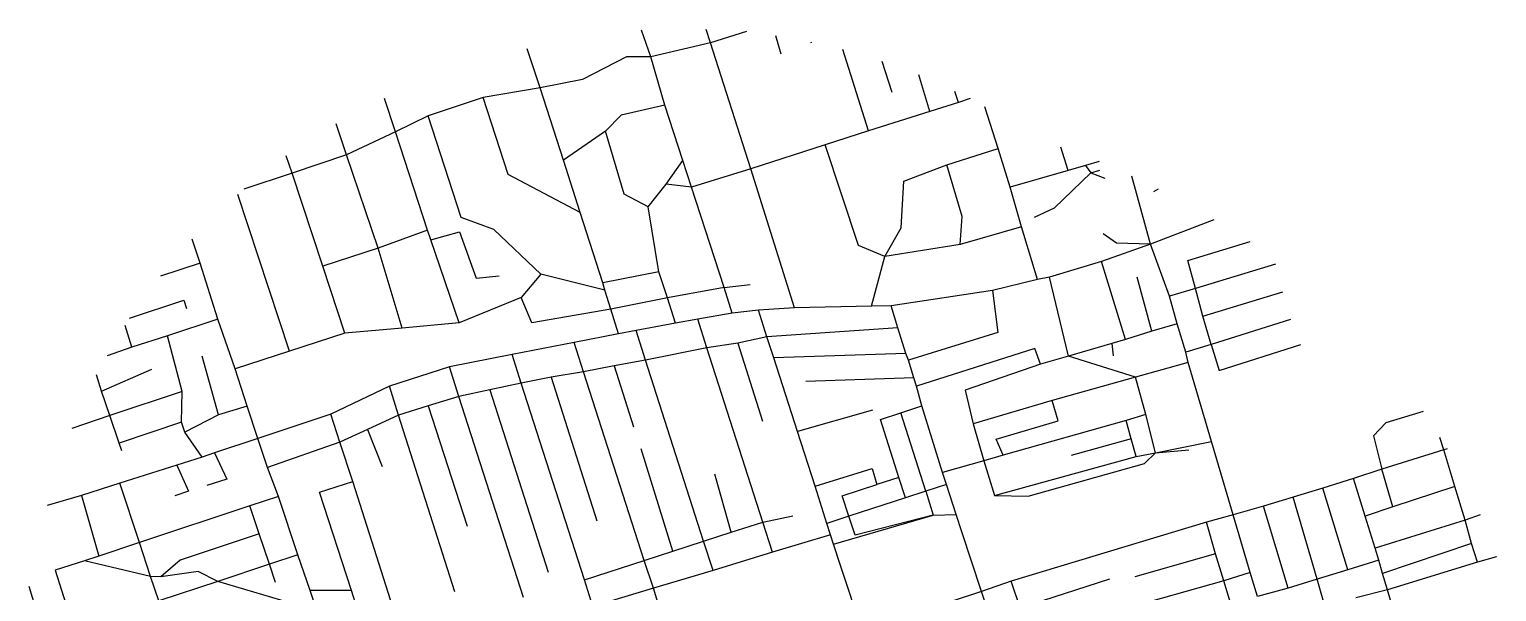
# Model space of a CAD drawing. Header units: metres. Extents: x 625217 to 627740, y 4834707 to 4837393.
# Drawn here: x 625309 to 627672, y 4836488 to 4837393 of the extents above; entities that cross this region are included whole.
import ezdxf

# ---------------------------------------------------------------- set-up
doc = ezdxf.new("R2010")
doc.units = ezdxf.units.M

msp = doc.modelspace()

# ---------------------------------------------------------------- linework, layer by layer
at = {"layer": 'ROADS'}
for points in [[(626406, 4837371.3), (626399, 4837393.2)], [(626310, 4837349), (626295.1, 4837391.7)], [(626406, 4837371.3), (626310, 4837349)], [(626464.3, 4837389.5), (626406, 4837371.3)], [(626471.2, 4837168.8), (626406, 4837371.3)], [(626519.9, 4837353.3), (626511.2, 4837382.7)], [(626567.7, 4837373.1), (626568.1, 4837371.5)], [(626131.6, 4837298.8), (626110.7, 4837361.6)], [(626310, 4837349), (626271, 4837349), (626199.9, 4837312.3), (626131.6, 4837298.8)], [(626332.6, 4837270.9), (626310, 4837349)], [(626660.6, 4837229.5), (626619.1, 4837360.5)], [(626698.9, 4837291.3), (626682.7, 4837341.2)], [(626131.6, 4837298.8), (626040, 4837283.2)], [(626169.4, 4837182.6), (626131.6, 4837298.8)], [(626759.5, 4837260.9), (626741.7, 4837320.2)], [(625898.8, 4837227.9), (625880.9, 4837281.8)], [(626040, 4837283.2), (625951.3, 4837253.9)], [(626196.1, 4837098.3), (626080.5, 4837159.4), (626040, 4837283.2)], [(626805.4, 4837275.6), (626759.5, 4837260.9)], [(626805.4, 4837275.6), (626799.7, 4837293.3)], [(626824.5, 4837281.7), (626805.4, 4837275.6)], [(625951.3, 4837253.9), (625898.8, 4837227.9)], [(626133.1, 4836998.7), (626057.2, 4837071.1), (626004.5, 4837090.4), (625951.3, 4837253.9)], [(626332.6, 4837270.9), (626262.4, 4837255.1), (626237.1, 4837229.4)], [(626361.6, 4837181.9), (626332.6, 4837270.9)], [(626759.5, 4837260.9), (626660.6, 4837229.5)], [(626869.6, 4837201.4), (626848, 4837268.3)], [(625819.9, 4837191), (625803.2, 4837241.2)], [(625898.8, 4837227.9), (625819.9, 4837191)], [(625950.5, 4837069.7), (625898.8, 4837227.9)], [(626237.1, 4837229.4), (626169.4, 4837182.6)], [(626305.7, 4837107.6), (626266.9, 4837127.7), (626237.1, 4837229.4)], [(626660.6, 4837229.5), (626590.9, 4837207)], [(626590.9, 4837207), (626471.2, 4837168.8)], [(626687.1, 4837027.3), (626644.3, 4837045.2), (626590.9, 4837207)], [(625732.3, 4837161.8), (625723, 4837189.3)], [(625819.9, 4837191), (625732.3, 4837161.8)], [(625870.9, 4837040.8), (625819.9, 4837191)], [(626196.1, 4837098.3), (626169.4, 4837182.6)], [(626334.5, 4837143.6), (626361.6, 4837181.9)], [(626375.6, 4837138.9), (626361.6, 4837181.9)], [(626786.9, 4837174.8), (626869.6, 4837201.4)], [(626888.7, 4837138.9), (626869.6, 4837201.4)], [(626982.3, 4837166), (626970.5, 4837203.2)], [(627032.3, 4837180.6), (627009.9, 4837174)], [(625732.3, 4837161.8), (625654.6, 4837136)], [(625781.8, 4837011.8), (625732.3, 4837161.8)], [(626471.2, 4837168.8), (626375.6, 4837138.9)], [(626541.5, 4836944.7), (626471.2, 4837168.8)], [(626687.1, 4837027.3), (626713.1, 4837073.6), (626717.6, 4837148.9), (626786.9, 4837174.8)], [(626808.5, 4837046.7), (626811.5, 4837091.8), (626786.9, 4837174.8)], [(626982.3, 4837166), (626888.7, 4837138.9)], [(627018.5, 4837162.3), (626959.8, 4837105.3), (626927.2, 4837090.3)], [(627009.9, 4837174), (626982.3, 4837166)], [(627009.9, 4837174), (627018.5, 4837162.3)], [(627018.5, 4837162.3), (627033.4, 4837166.5)], [(627018.5, 4837162.3), (627041.5, 4837153.7)], [(626305.7, 4837107.6), (626334.5, 4837143.6)], [(626375.6, 4837138.9), (626334.5, 4837143.6)], [(626428.4, 4836977.6), (626375.6, 4837138.9)], [(626906.9, 4837075.1), (626888.7, 4837138.9)], [(627114.7, 4837047.4), (627085, 4837156.5)], [(627120.3, 4837132.2), (627127.7, 4837136.1)], [(625728.3, 4836874.8), (625644.9, 4837127.1)], [(626232.8, 4836985.1), (626196.1, 4837098.3)], [(626322.9, 4837002.6), (626305.7, 4837107.6)], [(627216.9, 4837086.4), (627114.7, 4837047.4)], [(625950.5, 4837069.7), (625870.9, 4837040.8)], [(625955.7, 4837054), (625950.5, 4837069.7)], [(625955.7, 4837054), (626002.1, 4837067.1), (626028.9, 4836992.5), (626065.8, 4836996.3)], [(626906.9, 4837075.1), (626808.5, 4837046.7)], [(626932.7, 4836990.5), (626906.9, 4837075.1)], [(627114.7, 4837047.4), (627060.1, 4837048.8), (627038.8, 4837064.1)], [(625584, 4837016.6), (625571.6, 4837055.5)], [(625870.9, 4837040.8), (625781.8, 4837011.8)], [(625909.6, 4836911.9), (625870.9, 4837040.8)], [(626001.6, 4836920.6), (625955.7, 4837054)], [(626808.5, 4837046.7), (626687.1, 4837027.3)], [(627114.7, 4837047.4), (627036.1, 4837019.5)], [(627145.2, 4836963.5), (627114.7, 4837047.4)], [(627187.4, 4836975.7), (627174.8, 4837020.7), (627275.1, 4837051.3)], [(625584, 4837016.6), (625520.1, 4836995.8)], [(625612.5, 4836926.6), (625584, 4837016.6)], [(626665.5, 4836947.5), (626687.1, 4837027.3)], [(627036.1, 4837019.5), (626952.2, 4836994)], [(627074.5, 4836893.6), (627036.1, 4837019.5)], [(627316, 4837015), (627187.4, 4836975.7)], [(625817.5, 4836903.7), (625781.8, 4837011.8)], [(626133.1, 4836998.7), (626101.1, 4836961.6)], [(626236, 4836973.1), (626133.1, 4836998.7)], [(626322.9, 4837002.6), (626232.8, 4836985.1)], [(626337.1, 4836960.6), (626322.9, 4837002.6)], [(626952.2, 4836994), (626932.7, 4836990.5)], [(626982.8, 4836866.9), (626952.2, 4836994)], [(627117.2, 4836907), (627093.4, 4836993.9)], [(626236, 4836973.1), (626232.8, 4836985.1)], [(626245.4, 4836942.3), (626236, 4836973.1)], [(626428.4, 4836977.6), (626337.1, 4836960.6)], [(626428.4, 4836977.6), (626469.8, 4836982.3)], [(626441, 4836936), (626428.4, 4836977.6)], [(626860.6, 4836972.5), (626697.1, 4836947.9)], [(626860.6, 4836972.5), (626868.9, 4836904.7), (626724.9, 4836860.4)], [(626932.7, 4836990.5), (626860.6, 4836972.5)], [(627187.4, 4836975.7), (627145.2, 4836963.5)], [(627199.3, 4836931.3), (627187.4, 4836975.7)], [(627199.3, 4836931.3), (627328.1, 4836970.7)], [(625470.5, 4836928.2), (625557.8, 4836957.2), (625562.4, 4836943.8)], [(626101.1, 4836961.6), (626001.6, 4836920.6)], [(626245.4, 4836942.3), (626118.4, 4836920.6), (626101.1, 4836961.6)], [(626337.1, 4836960.6), (626245.4, 4836942.3)], [(626349.7, 4836919.8), (626337.1, 4836960.6)], [(626541.5, 4836944.7), (626483.4, 4836940.8)], [(626665.5, 4836947.5), (626541.5, 4836944.7)], [(626697.1, 4836947.9), (626665.5, 4836947.5)], [(626707.9, 4836912.7), (626697.1, 4836947.9)], [(627157.9, 4836919.1), (627145.2, 4836963.5)], [(625612.5, 4836926.6), (625531.5, 4836899.5)], [(625640.7, 4836846.3), (625612.5, 4836926.6)], [(626001.6, 4836920.6), (625909.6, 4836911.9)], [(626258, 4836902.7), (626245.4, 4836942.3)], [(626385.9, 4836926.4), (626349.7, 4836919.8)], [(626441, 4836936), (626385.9, 4836926.4)], [(626400.4, 4836880.2), (626385.9, 4836926.4)], [(626483.4, 4836940.8), (626441, 4836936)], [(626497, 4836898.1), (626483.4, 4836940.8)], [(627212.3, 4836885.7), (627199.3, 4836931.3)], [(627340.3, 4836925.9), (627212.3, 4836885.7)], [(625474.4, 4836881.3), (625463.4, 4836916)], [(625531.5, 4836899.5), (625474.4, 4836881.3)], [(625555.3, 4836809.7), (625531.5, 4836899.5)], [(625817.5, 4836903.7), (625728.3, 4836874.8)], [(625909.6, 4836911.9), (625817.5, 4836903.7)], [(626258, 4836902.7), (626186.8, 4836888.7)], [(626286.3, 4836908), (626258, 4836902.7)], [(626349.7, 4836919.8), (626286.3, 4836908)], [(626301.3, 4836860.2), (626286.3, 4836908)], [(626497, 4836898.1), (626450.2, 4836887.9)], [(626707.9, 4836912.7), (626497, 4836898.1)], [(626508, 4836864.2), (626497, 4836898.1)], [(626720.7, 4836871.4), (626707.9, 4836912.7)], [(627117.2, 4836907), (627074.5, 4836893.6)], [(627157.9, 4836919.1), (627117.2, 4836907)], [(627171.5, 4836873.1), (627157.9, 4836919.1)], [(625474.4, 4836881.3), (625434.6, 4836867.4)], [(625728.3, 4836874.8), (625640.7, 4836846.3)], [(626186.8, 4836888.7), (626086.5, 4836869.7)], [(626201.6, 4836841.7), (626186.8, 4836888.7)], [(626400.4, 4836880.2), (626301.3, 4836860.2)], [(626450.2, 4836887.9), (626400.4, 4836880.2)], [(626490.7, 4836599.7), (626400.4, 4836880.2)], [(626450.2, 4836887.9), (626489.9, 4836762.3)], [(626937.7, 4836853.9), (626928.6, 4836879), (626738.1, 4836818.3)], [(627052.7, 4836887.3), (626982.8, 4836866.9)], [(627074.5, 4836893.6), (627052.7, 4836887.3)], [(627052.7, 4836887.3), (627054.8, 4836867.3)], [(627212.3, 4836885.7), (627171.5, 4836873.1)], [(627175.6, 4836856.9), (627171.5, 4836873.1)], [(627212.3, 4836885.7), (627225.4, 4836843.7), (627356.8, 4836885.9)], [(625613.7, 4836772.3), (625587.3, 4836867)], [(625985.7, 4836849.6), (625889, 4836818.3)], [(626086.5, 4836869.7), (625985.7, 4836849.6)], [(626000.6, 4836801.7), (625985.7, 4836849.6)], [(626101, 4836823.1), (626086.5, 4836869.7)], [(626251.2, 4836851.4), (626201.6, 4836841.7)], [(626301.3, 4836860.2), (626251.2, 4836851.4)], [(626251.2, 4836851.4), (626282, 4836752.8)], [(626395, 4836568.9), (626301.3, 4836860.2)], [(626720.7, 4836871.4), (626508, 4836864.2)], [(626546.3, 4836745.4), (626508, 4836864.2)], [(626724.9, 4836860.4), (626720.7, 4836871.4)], [(626733.7, 4836831.8), (626724.9, 4836860.4)], [(626937.7, 4836853.9), (626816.4, 4836812.3), (626829.2, 4836758.1)], [(626982.8, 4836866.9), (626937.7, 4836853.9)], [(627090.9, 4836833), (626982.8, 4836866.9)], [(627175.6, 4836856.9), (627090.9, 4836833)], [(627212.8, 4836729.3), (627175.6, 4836856.9)], [(625425.6, 4836810.4), (625417.4, 4836837)], [(625425.6, 4836810.4), (625506.6, 4836846.1)], [(625660.2, 4836786.3), (625640.7, 4836846.3)], [(626149.3, 4836833), (626101, 4836823.1)], [(626201.6, 4836841.7), (626149.3, 4836833)], [(626149.3, 4836833), (626222.9, 4836601.9)], [(626299.5, 4836537.5), (626201.6, 4836841.7)], [(626733.7, 4836831.8), (626559.9, 4836826.2)], [(626738.1, 4836818.3), (626733.7, 4836831.8)], [(627090.9, 4836833), (626956.3, 4836795.6)], [(627107.3, 4836772.7), (627090.9, 4836833)], [(625438.5, 4836771.1), (625425.6, 4836810.4)], [(625555.3, 4836809.7), (625438.5, 4836771.1)], [(625554.4, 4836760.8), (625555.3, 4836809.7)], [(625889, 4836818.3), (625794.8, 4836773.6)], [(625903.7, 4836771.9), (625889, 4836818.3)], [(626050.9, 4836812.7), (626000.6, 4836801.7)], [(626101, 4836823.1), (626050.9, 4836812.7)], [(626050.9, 4836812.7), (626144.8, 4836518.9)], [(626203, 4836506.8), (626101, 4836823.1)], [(626746.5, 4836786.8), (626738.1, 4836818.3)], [(625660.2, 4836786.3), (625613.7, 4836772.3)], [(625677, 4836734.5), (625660.2, 4836786.3)], [(625951.5, 4836786.7), (625903.7, 4836771.9)], [(626000.6, 4836801.7), (625951.5, 4836786.7)], [(625951.5, 4836786.7), (626014.5, 4836592.8)], [(626104.8, 4836478.2), (626000.6, 4836801.7)], [(626667.1, 4836779.7), (626546.3, 4836745.4)], [(626712.7, 4836775.6), (626746.5, 4836786.8)], [(626779.9, 4836679.3), (626746.5, 4836786.8)], [(626956.3, 4836795.6), (626829.2, 4836758.1)], [(626877.6, 4836707.4), (626866.5, 4836733.2), (626966.2, 4836762.8), (626956.3, 4836795.6)], [(625438.5, 4836771.1), (625377.6, 4836750.6)], [(625453.8, 4836726.7), (625438.5, 4836771.1)], [(625554.4, 4836760.8), (625453.8, 4836726.7)], [(625559.6, 4836744.7), (625554.4, 4836760.8)], [(625613.7, 4836772.3), (625559.6, 4836744.7)], [(625794.8, 4836773.6), (625677, 4836734.5)], [(625809.4, 4836728.5), (625794.8, 4836773.6)], [(625903.7, 4836771.9), (625853.7, 4836748.9)], [(625994.4, 4836487.2), (625903.7, 4836771.9)], [(626709.7, 4836671.6), (626679.8, 4836764.8), (626712.7, 4836775.6)], [(626752.8, 4836649.6), (626712.7, 4836775.6)], [(626829.2, 4836758.1), (626846.3, 4836698.4)], [(627075.5, 4836763.5), (626877.6, 4836707.4)], [(627107.3, 4836772.7), (627075.5, 4836763.5)], [(627083.7, 4836733.6), (627075.5, 4836763.5)], [(627123, 4836711.4), (627107.3, 4836772.7)], [(627554.2, 4836777.5), (627493.6, 4836759.6), (627474, 4836738.3), (627487.5, 4836684.8)], [(625587.6, 4836704.2), (625559.6, 4836744.7)], [(625677, 4836734.5), (625607.6, 4836711)], [(625692.8, 4836687.4), (625677, 4836734.5)], [(625853.7, 4836748.9), (625809.4, 4836728.5)], [(625853.7, 4836748.9), (625877.3, 4836689)], [(626574.9, 4836657.3), (626546.3, 4836745.4)], [(627083.7, 4836733.6), (626987.2, 4836706.6)], [(627091.9, 4836705), (627083.7, 4836733.6)], [(627587, 4836716), (627580.8, 4836736.1)], [(625458.1, 4836714.4), (625453.8, 4836726.7)], [(625607.6, 4836711), (625587.6, 4836704.2)], [(625607.6, 4836711), (625627.3, 4836668.7), (625595.2, 4836658.6)], [(625809.4, 4836728.5), (625692.8, 4836687.4)], [(625830, 4836664.9), (625809.4, 4836728.5)], [(626345.3, 4836552.6), (626294.7, 4836717.5)], [(626863.8, 4836642.3), (626918, 4836641.2), (627104.9, 4836694.2), (627123, 4836711.4)], [(627091.9, 4836705), (627123, 4836711.4)], [(627123, 4836711.4), (627212.8, 4836729.3)], [(627123, 4836711.4), (627176.3, 4836716.2)], [(627221.4, 4836700.2), (627212.8, 4836729.3)], [(627587, 4836716), (627487.5, 4836684.8)], [(627592.6, 4836717.8), (627587, 4836716)], [(627604.8, 4836657), (627587, 4836716)], [(625546.5, 4836691.1), (625454.9, 4836662.1)], [(625546.5, 4836691.1), (625565.7, 4836649.3), (625543.2, 4836642)], [(625587.6, 4836704.2), (625546.5, 4836691.1)], [(625710.2, 4836641), (625692.8, 4836687.4)], [(626574.9, 4836657.3), (626666.3, 4836685.9), (626674.3, 4836660)], [(626846.3, 4836698.4), (626779.9, 4836679.3)], [(626877.6, 4836707.4), (626846.3, 4836698.4)], [(626846.3, 4836698.4), (626863.8, 4836642.3)], [(626863.8, 4836642.3), (627091.9, 4836705)], [(627248.2, 4836611.1), (627221.4, 4836700.2)], [(627487.5, 4836684.8), (627441.9, 4836670)], [(627505, 4836624.4), (627487.5, 4836684.8)], [(625454.9, 4836662.1), (625393.3, 4836642.4)], [(625486.4, 4836566.5), (625454.9, 4836662.1)], [(625827.9, 4836489.7), (625776.4, 4836647.7), (625830, 4836664.9)], [(625891.2, 4836472.8), (625830, 4836664.9)], [(626439.5, 4836583.5), (626413.2, 4836676.7)], [(626709.7, 4836671.6), (626674.3, 4836660)], [(626720.2, 4836638.9), (626709.7, 4836671.6)], [(626786, 4836660.4), (626752.8, 4836649.6)], [(626786, 4836660.4), (626779.9, 4836679.3)], [(626801.6, 4836611.9), (626786, 4836660.4)], [(627441.9, 4836670), (627392.5, 4836654.2)], [(627460.6, 4836608.9), (627441.9, 4836670)], [(625393.3, 4836642.4), (625337.9, 4836626.3)], [(625393.3, 4836642.4), (625421.3, 4836544.9)], [(625710.2, 4836641), (625664.1, 4836626)], [(625741.5, 4836547.1), (625710.2, 4836641)], [(626593.5, 4836597.4), (626574.9, 4836657.3)], [(626629.2, 4836609.1), (626618.3, 4836641.8), (626674.3, 4836660)], [(626720.2, 4836638.9), (626629.2, 4836609.1)], [(626752.8, 4836649.6), (626720.2, 4836638.9)], [(626752.8, 4836649.6), (626764.9, 4836611)], [(627344.5, 4836639.6), (627297, 4836625.4)], [(627392.5, 4836654.2), (627344.5, 4836639.6)], [(627383, 4836507.8), (627344.5, 4836639.6)], [(627432.4, 4836522.9), (627392.5, 4836654.2)], [(627604.8, 4836657), (627505, 4836624.4)], [(627621.7, 4836602.9), (627604.8, 4836657)], [(625664.1, 4836626), (625486.4, 4836566.5)], [(625679.3, 4836580.9), (625664.1, 4836626)], [(627297, 4836625.4), (627248.2, 4836611.1)], [(627336.4, 4836493.2), (627297, 4836625.4)], [(627505, 4836624.4), (627460.6, 4836608.9)], [(626439.5, 4836583.5), (626490.7, 4836599.7)], [(626490.7, 4836599.7), (626539, 4836609.8)], [(626506, 4836551.1), (626490.7, 4836599.7)], [(626629.2, 4836609.1), (626593.5, 4836597.4)], [(626599.5, 4836579), (626593.5, 4836597.4)], [(626604.4, 4836564.2), (626764.9, 4836611)], [(626764.9, 4836611), (626639, 4836578.3), (626629.2, 4836609.1)], [(626764.9, 4836611), (626801.6, 4836611.9)], [(626810.7, 4836583.9), (626801.6, 4836611.9)], [(627204.8, 4836599.3), (626890.6, 4836504.7)], [(627248.2, 4836611.1), (627204.8, 4836599.3)], [(627219.5, 4836548.7), (627204.8, 4836599.3)], [(627275.3, 4836518.6), (627248.2, 4836611.1)], [(627476.5, 4836557.8), (627460.6, 4836608.9)], [(627621.7, 4836602.9), (627476.5, 4836557.8)], [(627645.8, 4836611.5), (627621.7, 4836602.9)], [(627632, 4836565.2), (627621.7, 4836602.9)], [(625486.4, 4836566.5), (625421.3, 4836544.9)], [(625504.4, 4836512.1), (625486.4, 4836566.5)], [(625679.3, 4836580.9), (625552.1, 4836538.3), (625521, 4836511.7)], [(625695.7, 4836531.8), (625679.3, 4836580.9)], [(626345.3, 4836552.6), (626395, 4836568.9)], [(626395, 4836568.9), (626439.5, 4836583.5)], [(626410.2, 4836521.6), (626395, 4836568.9)], [(626599.5, 4836579), (626506, 4836551.1)], [(626604.4, 4836564.2), (626599.5, 4836579)], [(626842.5, 4836488), (626810.7, 4836583.9)], [(625421.3, 4836544.9), (625397.7, 4836537.2)], [(625741.5, 4836547.1), (625695.7, 4836531.8)], [(625761.2, 4836489.5), (625741.5, 4836547.1)], [(626299.5, 4836537.5), (626345.3, 4836552.6)], [(626506, 4836551.1), (626410.2, 4836521.6)], [(626616.3, 4836528), (626604.4, 4836564.2)], [(627219.5, 4836548.7), (627089.7, 4836511.2)], [(627232.7, 4836505.2), (627219.5, 4836548.7)], [(627482.3, 4836538.2), (627476.5, 4836557.8)], [(627632, 4836565.2), (627488.6, 4836516.8)], [(627641.4, 4836535), (627632, 4836565.2)], [(627672.3, 4836543.7), (627641.4, 4836535)], [(625397.7, 4836537.2), (625350.9, 4836522), (625381.1, 4836425.4)], [(625504.4, 4836512.1), (625397.7, 4836537.2)], [(625612.9, 4836504.1), (625580.9, 4836520.2), (625521, 4836511.7)], [(625695.7, 4836531.8), (625612.9, 4836504.1)], [(625705.5, 4836502.4), (625695.7, 4836531.8)], [(626203, 4836506.8), (626299.5, 4836537.5)], [(626314.1, 4836493.1), (626299.5, 4836537.5)], [(626410.2, 4836521.6), (626314.1, 4836493.1)], [(626650.5, 4836424.6), (626616.3, 4836528)], [(627275.3, 4836518.6), (627232.7, 4836505.2)], [(627287, 4836479.6), (627275.3, 4836518.6)], [(627432.4, 4836522.9), (627383, 4836507.8)], [(627482.3, 4836538.2), (627432.4, 4836522.9)], [(627488.6, 4836516.8), (627482.3, 4836538.2)], [(627641.4, 4836535), (627496.4, 4836490.6)], [(625350.8, 4836357.7), (625309.1, 4836496)], [(625517.9, 4836472.7), (625504.4, 4836512.1)], [(625521, 4836511.7), (625504.4, 4836512.1)], [(625612.9, 4836504.1), (625517.9, 4836472.7)], [(625772, 4836456.7), (625612.9, 4836504.1)], [(626216.6, 4836463.9), (626203, 4836506.8)], [(626890.6, 4836504.7), (626842.5, 4836488)], [(626905, 4836461.3), (626890.6, 4836504.7)], [(626905, 4836461.3), (627049.2, 4836508)], [(627232.7, 4836505.2), (627069.1, 4836458.7)], [(627245, 4836464), (627232.7, 4836505.2)], [(627383, 4836507.8), (627336.4, 4836493.2)], [(627396.1, 4836462.8), (627383, 4836507.8)], [(627496.4, 4836490.6), (627488.6, 4836516.8)], [(625827.9, 4836489.7), (625761.2, 4836489.5)], [(625772, 4836456.7), (625761.2, 4836489.5)], [(625837.3, 4836460.7), (625827.9, 4836489.7)], [(626314.1, 4836493.1), (626216.6, 4836463.9)], [(626329.1, 4836445.6), (626314.1, 4836493.1)], [(626842.5, 4836488), (626650.5, 4836424.6)], [(626869.6, 4836406.9), (626842.5, 4836488)], [(627336.4, 4836493.2), (627287, 4836479.6)], [(627496.4, 4836490.6), (627445.5, 4836477.6)], [(627514.9, 4836427.6), (627496.4, 4836490.6)]]:
    msp.add_lwpolyline(points, dxfattribs=at)

doc.saveas('drawing.dxf')
